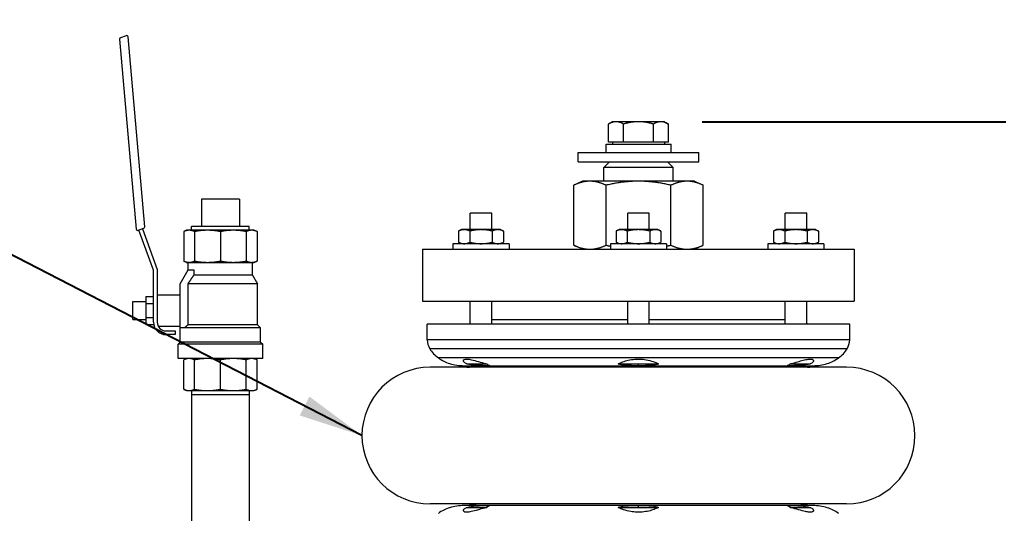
# Model space of a CAD drawing. Header units: inches. Extents: x 12 to 318, y 5 to 204.
# Drawn here: x 136.02 to 150.2, y 102.9 to 110.04 of the extents above; entities that cross this region are included whole.
import ezdxf

# ---------------------------------------------------------------- set-up
doc = ezdxf.new("R2010")
doc.units = ezdxf.units.IN
doc.header["$LTSCALE"] = 9.5
doc.header["$MEASUREMENT"] = 0
for name, color, linetype, lineweight in [('Dimension', 7, 'Continuous', 25), ('Symbol', 7, 'Continuous', 25), ('Symbol (ANSI)', 7, 'Continuous', 25), ('Visible', 7, 'Continuous', 18)]:
    doc.layers.add(name, color=color, linetype=linetype, lineweight=lineweight)
doc.styles.add('MEMCOR Medium', font='arial.ttf')
doc.styles.add('Standard D-E', font='arial.ttf')
doc.dimstyles.new('Default (ANSI)$7', dxfattribs={"dimscale": 9.5, "dimtxt": 0.15, "dimasz": 0.098425, "dimexe": 0.125, "dimexo": 0.0625, "dimgap": 0.031496, "dimtad": 0, "dimtih": 1, "dimtoh": 1, "dimdec": 4, "dimzin": 3, "dimdsep": 46, "dimlunit": 5, "dimtxsty": 'MEMCOR Medium', "dimcen": 0.09, "dimdle": 0.393701, "dimclrd": 256, "dimclre": 256, "dimclrt": 256, "dimadec": 0, "dimazin": 1, "dimtfac": 0.8, "dimtofl": 0, "dimtmove": 0, "dimatfit": 3, "dimfxl": 1, "dimfrac": 1, "dimtolj": 1, "dimtzin": 4, "dimlwd": -1, "dimlwe": -1, "dimarcsym": 0})
doc.dimstyles.new('Default D-E$7', dxfattribs={"dimscale": 9.5, "dimtxt": 0.15, "dimasz": 0.098425, "dimexe": 0.125, "dimexo": 0.0625, "dimgap": 0.031496, "dimtad": 0, "dimtih": 1, "dimtoh": 1, "dimzin": 4, "dimdsep": 46, "dimtxsty": 'Standard D-E', "dimcen": 0.09, "dimdle": 0.393701, "dimclrd": 256, "dimclre": 256, "dimclrt": 256, "dimadec": 0, "dimazin": 1, "dimtfac": 1, "dimtofl": 0, "dimtmove": 0, "dimatfit": 3, "dimfxl": 1, "dimtolj": 1, "dimtzin": 4, "dimlwd": -1, "dimlwe": -1, "dimarcsym": 0})
doc.dimstyles.new('in [mm] D-E NeptuneBenson', dxfattribs={"dimscale": 9.5, "dimtxt": 0.15, "dimasz": 0.098425, "dimexe": 0.125, "dimexo": 0.063, "dimgap": 0.031496, "dimtad": 0, "dimtih": 1, "dimtoh": 1, "dimdec": 4, "dimzin": 3, "dimdsep": 46, "dimlunit": 5, "dimtxsty": 'Standard D-E', "dimcen": 0.09, "dimdle": 0.393701, "dimclrd": 256, "dimclre": 256, "dimclrt": 256, "dimadec": 1, "dimazin": 1, "dimtfac": 1, "dimtofl": 0, "dimtmove": 0, "dimatfit": 3, "dimfxl": 1, "dimfrac": 1, "dimtolj": 1, "dimtzin": 4, "dimlwd": -1, "dimlwe": -1, "dimarcsym": 0})

# ---------------------------------------------------------------- blocks, each defined once
blk = doc.blocks.new('*D27')
at = {"layer": 'Defpoints', "color": 0, "transparency": 16777216}
for p in [(145.311, 108.566), (184.519, 108.566), (159.811, 27.706)]:
    blk.add_point(p, dxfattribs=at)
at = {"layer": 'Dimension', "transparency": 16777216}
for p, q in [((145.909, 108.566), (185.706, 108.566)), ((184.519, 107.631), (184.519, 71.091)), ((184.519, 28.641), (184.519, 65.182)), ((160.41, 27.706), (185.706, 27.706))]:
    blk.add_line(p, q, dxfattribs=at)
for points in [[(184.363, 107.631), (184.675, 107.631), (184.519, 108.566)], [(184.363, 28.641), (184.675, 28.641), (184.519, 27.706)]]:
    blk.add_solid(points, dxfattribs=at)
at = {"layer": 'Dimension', "transparency": 16777216, "char_height": 1.425, "attachment_point": 5, "style": 'Standard D-E'}
for s, insert in [('\\A1; 80{\\H1x;\\S7#8;} in', (184.519, 69.879)), ('\\A1;[2053.8 mm]', (184.519, 66.924))]:
    blk.add_mtext(s, dxfattribs=dict(at, insert=insert))

msp = doc.modelspace()

# ---------------------------------------------------------------- linework, layer by layer
at = {"layer": 'Visible'}
for p, q in [((137.473096, 109.759463), (137.713385, 107.012947)), ((137.568638, 109.810706), (137.486755, 109.780903)), ((137.836869, 107.04639), (137.59658, 109.792905)), ((144.610909, 108.566317), (144.552897, 108.532824)), ((144.552897, 108.268317), (144.552897, 108.532824)), ((144.66115, 108.566317), (144.610909, 108.566317)), ((144.985909, 108.566317), (144.66115, 108.566317)), ((144.769403, 108.268317), (144.769403, 108.532824)), ((145.310669, 108.566317), (144.985909, 108.566317)), ((145.202416, 108.268317), (145.202416, 108.532824)), ((145.360909, 108.566317), (145.310669, 108.566317)), ((145.360909, 108.566317), (145.418922, 108.532824)), ((145.418922, 108.268317), (145.418922, 108.532824)), ((144.51946, 108.118313), (144.51946, 108.243313)), ((144.51946, 108.243313), (145.45726, 108.243313)), ((144.66115, 108.268317), (144.552897, 108.268317)), ((144.610909, 108.268317), (144.610909, 108.243313)), ((144.769403, 108.268317), (144.66115, 108.268317)), ((144.985909, 108.268317), (144.769403, 108.268317)), ((145.202416, 108.268317), (144.985909, 108.268317)), ((145.310669, 108.268317), (145.202416, 108.268317)), ((145.418922, 108.268317), (145.310669, 108.268317)), ((145.360909, 108.268317), (145.360909, 108.243313)), ((145.45726, 108.118313), (145.45726, 108.243313)), ((144.110909, 108.118313), (145.860909, 108.118313)), ((144.110909, 107.984313), (144.110909, 108.118313)), ((145.860909, 107.984313), (145.860909, 108.118313)), ((144.110909, 107.984313), (145.860909, 107.984313)), ((144.565909, 107.984313), (144.485909, 107.904313)), ((145.485909, 107.904313), (144.485909, 107.904313)), ((144.485909, 107.705313), (144.485909, 107.904313)), ((145.405909, 107.984313), (145.485909, 107.904313)), ((145.485909, 107.705313), (145.485909, 107.904313)), ((144.173409, 107.705313), (144.047715, 107.646701)), ((144.047715, 106.779925), (144.047715, 107.646701)), ((144.282264, 107.705313), (144.173409, 107.705313)), ((144.985909, 107.705313), (144.282264, 107.705313)), ((144.516812, 106.779925), (144.516812, 107.646701)), ((145.689555, 107.705313), (144.985909, 107.705313)), ((145.455006, 106.779925), (145.455006, 107.646701)), ((145.798409, 107.705313), (145.689555, 107.705313)), ((145.798409, 107.705313), (145.924104, 107.646701)), ((145.924104, 106.779925), (145.924104, 107.646701)), ((139.207642, 107.443234), (138.656461, 107.443234)), ((138.656461, 107.443234), (138.656461, 107.049534)), ((139.207642, 107.443234), (139.207642, 107.049534)), ((142.862347, 107.241313), (142.549847, 107.241313)), ((142.549847, 107.004313), (142.549847, 107.241313)), ((142.862347, 107.004313), (142.862347, 107.241313)), ((145.142159, 107.241313), (144.829659, 107.241313)), ((144.829659, 107.004313), (144.829659, 107.241313)), ((145.142159, 107.004313), (145.142159, 107.241313)), ((147.421971, 107.241313), (147.109471, 107.241313)), ((147.109471, 107.004313), (147.109471, 107.241313)), ((147.421971, 107.004313), (147.421971, 107.241313)), ((137.741327, 106.995146), (137.82321, 107.024949)), ((137.802534, 107.017423), (138.01764, 106.426423)), ((139.350703, 107.049534), (138.5134, 107.049534)), ((138.51509, 106.995423), (138.5134, 107.049534)), ((139.349012, 106.995423), (139.350703, 107.049534)), ((137.963319, 106.416845), (137.751489, 106.998844)), ((138.442051, 106.995423), (138.401679, 106.976598)), ((138.401679, 106.976598), (138.401679, 106.550249)), ((138.47935, 106.995423), (138.442051, 106.995423)), ((138.744536, 106.995423), (138.47935, 106.995423)), ((138.557021, 106.976598), (138.557021, 106.550249)), ((139.119566, 106.995423), (138.744536, 106.995423)), ((138.932051, 106.976598), (138.932051, 106.550249)), ((139.384752, 106.995423), (139.119566, 106.995423)), ((139.307081, 106.976598), (139.307081, 106.550249)), ((139.422051, 106.995423), (139.384752, 106.995423)), ((139.422051, 106.995423), (139.462423, 106.976598)), ((139.462423, 106.976598), (139.462423, 106.550249)), ((142.424597, 107.004313), (142.381049, 106.984006)), ((142.381049, 106.984006), (142.381049, 106.82162)), ((142.462311, 107.004313), (142.424597, 107.004313)), ((142.706097, 107.004313), (142.462311, 107.004313)), ((142.543573, 106.984006), (142.543573, 106.82162)), ((142.949884, 107.004313), (142.706097, 107.004313)), ((142.868622, 106.984006), (142.868622, 106.82162)), ((142.987597, 107.004313), (142.949884, 107.004313)), ((142.987597, 107.004313), (143.031146, 106.984006)), ((143.031146, 106.984006), (143.031146, 106.82162)), ((144.704409, 107.004313), (144.660861, 106.984006)), ((144.660861, 106.984006), (144.660861, 106.82162)), ((144.742123, 107.004313), (144.704409, 107.004313)), ((144.985909, 107.004313), (144.742123, 107.004313)), ((144.823385, 106.984006), (144.823385, 106.82162)), ((145.229696, 107.004313), (144.985909, 107.004313)), ((145.148433, 106.984006), (145.148433, 106.82162)), ((145.267409, 107.004313), (145.229696, 107.004313)), ((145.267409, 107.004313), (145.310958, 106.984006)), ((145.310958, 106.984006), (145.310958, 106.82162)), ((146.984221, 107.004313), (146.940673, 106.984006)), ((146.940673, 106.984006), (146.940673, 106.82162)), ((147.021935, 107.004313), (146.984221, 107.004313)), ((147.265721, 107.004313), (147.021935, 107.004313)), ((147.103197, 106.984006), (147.103197, 106.82162)), ((147.509507, 107.004313), (147.265721, 107.004313)), ((147.428245, 106.984006), (147.428245, 106.82162)), ((147.547221, 107.004313), (147.509507, 107.004313)), ((147.547221, 107.004313), (147.590769, 106.984006)), ((147.590769, 106.984006), (147.590769, 106.82162)), ((143.112097, 106.801313), (142.300097, 106.801313)), ((142.300097, 106.801313), (142.300097, 106.721313)), ((142.424597, 106.801313), (142.381049, 106.82162)), ((142.987597, 106.801313), (143.031146, 106.82162)), ((143.112097, 106.801313), (143.112097, 106.721313)), ((144.173409, 106.721313), (144.047715, 106.779925)), ((145.391909, 106.801313), (144.579909, 106.801313)), ((144.579909, 106.801313), (144.579909, 106.721313)), ((144.704409, 106.801313), (144.660861, 106.82162)), ((145.267409, 106.801313), (145.310958, 106.82162)), ((145.391909, 106.801313), (145.391909, 106.721313)), ((145.798409, 106.721313), (145.924104, 106.779925)), ((147.671721, 106.801313), (146.859721, 106.801313)), ((146.859721, 106.801313), (146.859721, 106.721313)), ((146.984221, 106.801313), (146.940673, 106.82162)), ((147.547221, 106.801313), (147.590769, 106.82162)), ((147.671721, 106.801313), (147.671721, 106.721313)), ((141.860909, 106.721313), (148.110909, 106.721313)), ((141.860909, 106.721313), (141.860909, 105.971313)), ((148.110909, 106.721313), (148.110909, 105.971313)), ((138.442051, 106.531423), (138.401679, 106.550249)), ((138.442051, 106.531423), (138.47935, 106.531423)), ((138.466551, 106.421411), (138.466551, 106.531423)), ((138.47935, 106.531423), (138.744536, 106.531423)), ((138.744536, 106.531423), (139.119566, 106.531423)), ((139.119566, 106.531423), (139.384752, 106.531423)), ((139.384752, 106.531423), (139.422051, 106.531423)), ((139.397551, 106.345823), (139.397551, 106.531423)), ((139.422051, 106.531423), (139.462423, 106.550249)), ((137.963319, 105.664923), (137.963319, 106.416845)), ((138.01764, 106.426423), (138.01764, 105.835423)), ((138.350176, 106.219844), (138.466551, 106.421411)), ((138.466551, 106.421411), (138.546017, 106.421411)), ((138.546017, 106.421411), (138.546017, 106.345823)), ((139.397551, 106.345823), (138.546017, 106.345823)), ((139.397551, 106.345823), (139.470285, 106.219844)), ((138.350176, 105.582493), (138.350176, 106.219844)), ((138.460852, 106.219844), (138.460852, 105.626134)), ((139.470285, 106.219844), (138.460852, 106.219844)), ((139.470285, 105.626134), (139.470285, 106.219844)), ((137.854676, 106.036341), (137.963319, 106.036341)), ((137.854676, 106.036341), (137.854676, 105.935882)), ((138.01764, 106.061623), (138.350176, 106.061623)), ((137.664551, 105.704923), (137.664551, 105.965923)), ((137.664551, 105.965923), (137.854676, 105.965923)), ((137.854676, 105.935882), (137.963319, 105.935882)), ((137.854676, 105.935882), (137.854676, 105.734965)), ((141.860909, 105.971313), (148.110909, 105.971313)), ((142.549847, 105.638867), (142.549847, 105.971313)), ((142.862347, 105.638867), (142.862347, 105.971313)), ((144.829659, 105.638867), (144.829659, 105.971313)), ((145.142159, 105.638867), (145.142159, 105.971313)), ((147.109471, 105.638867), (147.109471, 105.971313)), ((147.421971, 105.638867), (147.421971, 105.971313)), ((138.01764, 105.835423), (138.01764, 105.664923)), ((137.664551, 105.704923), (137.854676, 105.704923)), ((137.854676, 105.734965), (137.963319, 105.734965)), ((137.854676, 105.734965), (137.854676, 105.634506)), ((137.854676, 105.634506), (137.965918, 105.634506)), ((138.030736, 105.609223), (138.350176, 105.609223)), ((139.470285, 105.626134), (138.460852, 105.626134)), ((139.470285, 105.626134), (139.513926, 105.582493)), ((148.044818, 105.638867), (141.927001, 105.638867)), ((141.927001, 105.408169), (141.927001, 105.638867)), ((144.829659, 105.700695), (142.862347, 105.700695)), ((147.109471, 105.700695), (145.142159, 105.700695)), ((148.044818, 105.408169), (148.044818, 105.638867)), ((138.14264, 105.539923), (138.275176, 105.539923)), ((138.275176, 105.485602), (138.14264, 105.485602)), ((138.275176, 105.539923), (138.275176, 105.485602)), ((138.41156, 105.582493), (138.350176, 105.582493)), ((138.350176, 105.376271), (138.350176, 105.582493)), ((139.513926, 105.582493), (138.41156, 105.582493)), ((139.513926, 105.376271), (139.513926, 105.582493)), ((138.350176, 105.376271), (138.319551, 105.345646)), ((139.544551, 105.345646), (138.319551, 105.345646)), ((138.319551, 105.139423), (138.319551, 105.345646)), ((139.513926, 105.376271), (138.350176, 105.376271)), ((139.513926, 105.376271), (139.544551, 105.345646)), ((139.544551, 105.139423), (139.544551, 105.345646)), ((148.044818, 105.408169), (141.927001, 105.408169)), ((148.008154, 105.281794), (141.963665, 105.281794)), ((139.544551, 105.139423), (138.319551, 105.139423)), ((138.442051, 105.139423), (138.401679, 105.120598)), ((138.401679, 104.694249), (138.401679, 105.120598)), ((138.557021, 104.694249), (138.557021, 105.120598)), ((138.932051, 104.694249), (138.932051, 105.120598)), ((139.307081, 104.694249), (139.307081, 105.120598)), ((139.422051, 105.139423), (139.462423, 105.120598)), ((139.462423, 104.694249), (139.462423, 105.120598)), ((147.88389, 105.149716), (142.087928, 105.149716)), ((142.459301, 105.036367), (147.512518, 105.036367)), ((142.498175, 105.063107), (142.790266, 105.063107)), ((144.693818, 105.063107), (144.985909, 105.063107)), ((144.985909, 105.036367), (144.985909, 105.063107)), ((144.985909, 105.063107), (145.278001, 105.063107)), ((147.181553, 105.063107), (147.473644, 105.063107)), ((148.000622, 105.013387), (141.971197, 105.013387)), ((138.442051, 104.675423), (138.401679, 104.694249)), ((138.442051, 104.675423), (138.47935, 104.675423)), ((138.47935, 104.675423), (138.744536, 104.675423)), ((138.51509, 104.675423), (138.5134, 104.621313)), ((138.5134, 104.621313), (139.350703, 104.621313)), ((138.5134, 104.621313), (138.5134, 101.720526)), ((138.744536, 104.675423), (139.119566, 104.675423)), ((139.119566, 104.675423), (139.384752, 104.675423)), ((139.349012, 104.675423), (139.350703, 104.621313)), ((139.350703, 104.621313), (139.350703, 101.720526)), ((139.384752, 104.675423), (139.422051, 104.675423)), ((139.422051, 104.675423), (139.462423, 104.694249)), ((148.000622, 103.035361), (141.971197, 103.035361)), ((147.512518, 103.012381), (142.459301, 103.012381)), ((142.498175, 102.98564), (142.790266, 102.98564)), ((144.693818, 102.98564), (144.985909, 102.98564)), ((144.985909, 102.98564), (144.985909, 103.012381)), ((144.985909, 102.98564), (145.278001, 102.98564)), ((147.181553, 102.98564), (147.473644, 102.98564))]:
    msp.add_line(p, q, dxfattribs=at)
for centre, radius, start, end in [((137.493897, 109.761282), 0.02088, 110, 185), ((137.57578, 109.791085), 0.02088, 5, 110), ((137.816069, 107.04457), 0.02088, 290, 5), ((137.734186, 107.014767), 0.02088, 185, 290), ((138.14264, 105.664923), 0.179321, 180, 270), ((138.14264, 105.664923), 0.125, 180, 270), ((142.66567, 105.580462), 0.1375, 147.3883319, 154.8645187), ((147.306149, 105.580462), 0.1375, 25.1354813, 32.6116681), ((142.215514, 105.423367), 0.288913, 183.0153263, 209.3417204), ((147.756305, 105.423367), 0.288913, 330.6582796, 356.9846737), ((142.341887, 105.513145), 0.443368, 211.4531967, 235.0546592), ((147.629931, 105.513145), 0.443368, 304.9453408, 328.5468033), ((142.410825, 105.587922), 0.544322, 233.6149039, 253.0268519), ((142.459301, 105.746744), 0.710378, 253.0268519, 270), ((142.502425, 105.5165), 0.503113, 270, 287.3838678), ((147.469394, 105.5165), 0.503113, 252.6161322, 270), ((147.512518, 105.746744), 0.710378, 270, 286.9731481), ((147.560993, 105.587922), 0.544322, 286.9731481, 306.3850961), ((141.971197, 104.024374), 0.989013, 90, 270), ((148.000622, 104.024374), 0.989013, 270, 90), ((142.410825, 102.460826), 0.544322, 106.9731481, 126.3850961), ((142.459301, 102.302003), 0.710378, 90, 106.9731481), ((142.502425, 102.532248), 0.503113, 72.6161322, 90), ((147.469394, 102.532248), 0.503113, 90, 107.3838678), ((147.512518, 102.302003), 0.710378, 73.0268519, 90), ((147.560993, 102.460826), 0.544322, 53.6149039, 73.0268519)]:
    msp.add_arc(centre, radius, start, end, dxfattribs=at)
for centre, major_axis, start_param, end_param in [((142.797802, 105.746744), (0, -0.710378), 0, 0.053265879), ((147.174016, 105.746744), (0, -0.710378), 6.229919428, 6.283185307), ((142.797802, 102.302003), (0, 0.710378), 6.229919428, 6.283185307), ((147.174016, 102.302003), (0, 0.710378), 0, 0.053265879)]:
    msp.add_ellipse(centre, major_axis=major_axis, ratio=0.866025404, start_param=start_param, end_param=end_param, dxfattribs=at)
for points, weights in [([(144.66115, 108.566317), (144.610909, 108.566317), (144.552897, 108.532824)], [1, 1.0379548493, 1]), ([(144.769403, 108.532824), (144.71139, 108.566317), (144.66115, 108.566317)], [1, 1.0379548493, 1]), ([(144.985909, 108.566317), (144.885428, 108.566317), (144.769403, 108.532824)], [1, 1.0379548493, 1]), ([(145.202416, 108.532824), (145.08639, 108.566317), (144.985909, 108.566317)], [1, 1.0379548493, 1]), ([(145.310669, 108.566317), (145.260428, 108.566317), (145.202416, 108.532824)], [1, 1.0379548493, 1]), ([(145.418922, 108.532824), (145.360909, 108.566317), (145.310669, 108.566317)], [1, 1.0379548493, 1]), ([(144.282264, 107.705313), (144.173409, 107.705313), (144.047715, 107.646701)], [1, 1.0379548493, 1]), ([(144.516812, 107.646701), (144.391118, 107.705313), (144.282264, 107.705313)], [1, 1.0379548493, 1]), ([(144.985909, 107.705313), (144.768201, 107.705313), (144.516812, 107.646701)], [1, 1.0379548493, 1]), ([(145.455006, 107.646701), (145.203618, 107.705313), (144.985909, 107.705313)], [1, 1.0379548493, 1]), ([(145.689555, 107.705313), (145.580701, 107.705313), (145.455006, 107.646701)], [1, 1.0379548493, 1]), ([(145.924104, 107.646701), (145.798409, 107.705313), (145.689555, 107.705313)], [1, 1.0379548493, 1]), ([(138.47935, 106.995423), (138.442051, 106.995423), (138.401679, 106.976598)], [1, 1.0562990584, 1.07162109099]), ([(138.557021, 106.976598), (138.516649, 106.995423), (138.47935, 106.995423)], [1.07162109099, 1.0562990584, 1]), ([(138.744536, 106.995423), (138.654488, 106.995423), (138.557021, 106.976598)], [1, 1.0562990584, 1.07162109099]), ([(138.932051, 106.976598), (138.834584, 106.995423), (138.744536, 106.995423)], [1.07162109099, 1.0562990584, 1]), ([(139.119566, 106.995423), (139.029518, 106.995423), (138.932051, 106.976598)], [1, 1.0562990584, 1.07162109099]), ([(139.307081, 106.976598), (139.209614, 106.995423), (139.119566, 106.995423)], [1.07162109099, 1.0562990584, 1]), ([(139.384752, 106.995423), (139.347453, 106.995423), (139.307081, 106.976598)], [1, 1.0562990584, 1.07162109099]), ([(139.462423, 106.976598), (139.422051, 106.995423), (139.384752, 106.995423)], [1.07162109099, 1.0562990584, 1]), ([(142.462311, 107.004313), (142.424597, 107.004313), (142.381049, 106.984006)], [1, 1.0379548493, 1]), ([(142.543573, 106.984006), (142.500025, 107.004313), (142.462311, 107.004313)], [1, 1.0379548493, 1]), ([(142.706097, 107.004313), (142.63067, 107.004313), (142.543573, 106.984006)], [1, 1.0379548493, 1]), ([(142.868622, 106.984006), (142.781525, 107.004313), (142.706097, 107.004313)], [1, 1.0379548493, 1]), ([(142.949884, 107.004313), (142.91217, 107.004313), (142.868622, 106.984006)], [1, 1.0379548493, 1]), ([(143.031146, 106.984006), (142.987597, 107.004313), (142.949884, 107.004313)], [1, 1.0379548493, 1]), ([(144.742123, 107.004313), (144.704409, 107.004313), (144.660861, 106.984006)], [1, 1.0379548493, 1]), ([(144.823385, 106.984006), (144.779837, 107.004313), (144.742123, 107.004313)], [1, 1.0379548493, 1]), ([(144.985909, 107.004313), (144.910482, 107.004313), (144.823385, 106.984006)], [1, 1.0379548493, 1]), ([(145.148433, 106.984006), (145.061337, 107.004313), (144.985909, 107.004313)], [1, 1.0379548493, 1]), ([(145.229696, 107.004313), (145.191982, 107.004313), (145.148433, 106.984006)], [1, 1.0379548493, 1]), ([(145.310958, 106.984006), (145.267409, 107.004313), (145.229696, 107.004313)], [1, 1.0379548493, 1]), ([(147.021935, 107.004313), (146.984221, 107.004313), (146.940673, 106.984006)], [1, 1.0379548493, 1]), ([(147.103197, 106.984006), (147.059649, 107.004313), (147.021935, 107.004313)], [1, 1.0379548493, 1]), ([(147.265721, 107.004313), (147.190294, 107.004313), (147.103197, 106.984006)], [1, 1.0379548493, 1]), ([(147.428245, 106.984006), (147.341149, 107.004313), (147.265721, 107.004313)], [1, 1.0379548493, 1]), ([(147.509507, 107.004313), (147.471794, 107.004313), (147.428245, 106.984006)], [1, 1.0379548493, 1]), ([(147.590769, 106.984006), (147.547221, 107.004313), (147.509507, 107.004313)], [1, 1.0379548493, 1]), ([(142.381049, 106.82162), (142.424597, 106.801313), (142.462311, 106.801313)], [1, 1.0379548493, 1]), ([(142.462311, 106.801313), (142.500025, 106.801313), (142.543573, 106.82162)], [1, 1.0379548493, 1]), ([(142.543573, 106.82162), (142.63067, 106.801313), (142.706097, 106.801313)], [1, 1.0379548493, 1]), ([(142.706097, 106.801313), (142.781525, 106.801313), (142.868622, 106.82162)], [1, 1.0379548493, 1]), ([(142.868622, 106.82162), (142.91217, 106.801313), (142.949884, 106.801313)], [1, 1.0379548493, 1]), ([(142.949884, 106.801313), (142.987597, 106.801313), (143.031146, 106.82162)], [1, 1.0379548493, 1]), ([(144.047715, 106.779925), (144.173409, 106.721313), (144.282264, 106.721313)], [1, 1.0379548493, 1]), ([(144.282264, 106.721313), (144.391118, 106.721313), (144.516812, 106.779925)], [1, 1.0379548493, 1]), ([(144.516812, 106.779925), (144.548872, 106.772451), (144.579909, 106.765981)], [1, 1.00468521943, 1.0082137339]), ([(144.660861, 106.82162), (144.704409, 106.801313), (144.742123, 106.801313)], [1, 1.0379548493, 1]), ([(144.742123, 106.801313), (144.779837, 106.801313), (144.823385, 106.82162)], [1, 1.0379548493, 1]), ([(144.823385, 106.82162), (144.910482, 106.801313), (144.985909, 106.801313)], [1, 1.0379548493, 1]), ([(144.985909, 106.801313), (145.061337, 106.801313), (145.148433, 106.82162)], [1, 1.0379548493, 1]), ([(145.148433, 106.82162), (145.191982, 106.801313), (145.229696, 106.801313)], [1, 1.0379548493, 1]), ([(145.229696, 106.801313), (145.267409, 106.801313), (145.310958, 106.82162)], [1, 1.0379548493, 1]), ([(145.391909, 106.765981), (145.422947, 106.772451), (145.455006, 106.779925)], [1.0082137339, 1.00468521943, 1]), ([(145.455006, 106.779925), (145.580701, 106.721313), (145.689555, 106.721313)], [1, 1.0379548493, 1]), ([(145.689555, 106.721313), (145.798409, 106.721313), (145.924104, 106.779925)], [1, 1.0379548493, 1]), ([(146.940673, 106.82162), (146.984221, 106.801313), (147.021935, 106.801313)], [1, 1.0379548493, 1]), ([(147.021935, 106.801313), (147.059649, 106.801313), (147.103197, 106.82162)], [1, 1.0379548493, 1]), ([(147.103197, 106.82162), (147.190294, 106.801313), (147.265721, 106.801313)], [1, 1.0379548493, 1]), ([(147.265721, 106.801313), (147.341149, 106.801313), (147.428245, 106.82162)], [1, 1.0379548493, 1]), ([(147.428245, 106.82162), (147.471794, 106.801313), (147.509507, 106.801313)], [1, 1.0379548493, 1]), ([(147.509507, 106.801313), (147.547221, 106.801313), (147.590769, 106.82162)], [1, 1.0379548493, 1]), ([(138.401679, 106.550249), (138.442051, 106.531423), (138.47935, 106.531423)], [1.07162109099, 1.0562990584, 1]), ([(138.47935, 106.531423), (138.516649, 106.531423), (138.557021, 106.550249)], [1, 1.0562990584, 1.07162109099]), ([(138.557021, 106.550249), (138.654488, 106.531423), (138.744536, 106.531423)], [1.07162109099, 1.0562990584, 1]), ([(138.744536, 106.531423), (138.834584, 106.531423), (138.932051, 106.550249)], [1, 1.0562990584, 1.07162109099]), ([(138.932051, 106.550249), (139.029518, 106.531423), (139.119566, 106.531423)], [1.07162109099, 1.0562990584, 1]), ([(139.119566, 106.531423), (139.209614, 106.531423), (139.307081, 106.550249)], [1, 1.0562990584, 1.07162109099]), ([(139.307081, 106.550249), (139.347453, 106.531423), (139.384752, 106.531423)], [1.07162109099, 1.0562990584, 1]), ([(139.384752, 106.531423), (139.422051, 106.531423), (139.462423, 106.550249)], [1, 1.0562990584, 1.07162109099]), ([(138.546017, 106.345823), (138.50652, 106.289092), (138.460852, 106.219844)], [1, 1.00361912604, 1]), ([(138.460852, 105.626134), (138.437166, 105.605398), (138.41156, 105.582493)], [1.00000480453, 1.0009720909, 1]), ([(138.47935, 105.139423), (138.442051, 105.139423), (138.401679, 105.120598)], [1, 1.04927042368, 1.05740736242]), ([(138.557021, 105.120598), (138.516649, 105.139423), (138.47935, 105.139423)], [1.05740736242, 1.04927042368, 1]), ([(138.744536, 105.139423), (138.654488, 105.139423), (138.557021, 105.120598)], [1, 1.04927042368, 1.05740736242]), ([(138.932051, 105.120598), (138.834584, 105.139423), (138.744536, 105.139423)], [1.05740736242, 1.04927042368, 1]), ([(139.119566, 105.139423), (139.029518, 105.139423), (138.932051, 105.120598)], [1, 1.04927042368, 1.05740736242]), ([(139.307081, 105.120598), (139.209614, 105.139423), (139.119566, 105.139423)], [1.05740736242, 1.04927042368, 1]), ([(139.384752, 105.139423), (139.347453, 105.139423), (139.307081, 105.120598)], [1, 1.04927042368, 1.05740736242]), ([(139.462423, 105.120598), (139.422051, 105.139423), (139.384752, 105.139423)], [1.05740736242, 1.04927042368, 1]), ([(138.401679, 104.694249), (138.442051, 104.675423), (138.47935, 104.675423)], [1.05740736242, 1.04927042368, 1]), ([(138.47935, 104.675423), (138.516649, 104.675423), (138.557021, 104.694249)], [1, 1.04927042368, 1.05740736242]), ([(138.557021, 104.694249), (138.654488, 104.675423), (138.744536, 104.675423)], [1.05740736242, 1.04927042368, 1]), ([(138.744536, 104.675423), (138.834584, 104.675423), (138.932051, 104.694249)], [1, 1.04927042368, 1.05740736242]), ([(138.932051, 104.694249), (139.029518, 104.675423), (139.119566, 104.675423)], [1.05740736242, 1.04927042368, 1]), ([(139.119566, 104.675423), (139.209614, 104.675423), (139.307081, 104.694249)], [1, 1.04927042368, 1.05740736242]), ([(139.307081, 104.694249), (139.347453, 104.675423), (139.384752, 104.675423)], [1.05740736242, 1.04927042368, 1]), ([(139.384752, 104.675423), (139.422051, 104.675423), (139.462423, 104.694249)], [1, 1.04927042368, 1.05740736242])]:
    msp.add_rational_spline(points, weights, degree=2, dxfattribs=at)
for points, knots in [([(142.488935, 105.06731), (142.476998, 105.073128), (142.467904, 105.079519), (142.45459, 105.092797), (142.450796, 105.099705), (142.448703, 105.115372), (142.454098, 105.123318), (142.475077, 105.131746), (142.488217, 105.133377), (142.522457, 105.131861), (142.543558, 105.128487), (142.597958, 105.116303), (142.632664, 105.106389), (142.702792, 105.086223), (142.73785, 105.076113), (142.773139, 105.06731)], [-1.751957248, -1.751957248, -1.751957248, -1.751957248, -1.569152472, -1.569152472, -1.371506474, -1.371506474, -1.074775693, -1.074775693, -0.838721318, -0.838721318, -0.590919966, -0.590919966, -0.277463852, -0.277463852, -0.000296534, -0.000296534, -0.000296534, -0.000296534]), ([(142.797802, 105.036367), (142.797281, 105.036367), (142.796754, 105.036367), (142.794436, 105.036367), (142.792583, 105.036367), (142.783399, 105.036367), (142.77523, 105.036367), (142.75447, 105.036438), (142.741467, 105.036531), (142.697284, 105.037369), (142.662816, 105.038827), (142.588226, 105.045887), (142.544544, 105.05219), (142.498175, 105.063107)], [-0.0079434248, -0.0079434248, -0.0079434248, -0.0079434248, 0, 0, 0.0265597837, 0.0265597837, 0.1269325247, 0.1269325247, 0.2580403137, 0.2580403137, 0.5438411075, 0.5438411075, 0.8658061775, 0.8658061775, 0.8658061775, 0.8658061775]), ([(142.790266, 105.063107), (142.805397, 105.05219), (142.817139, 105.045887), (142.830064, 105.038827), (142.832777, 105.037369), (142.826978, 105.036531), (142.823739, 105.036438), (142.814923, 105.036367), (142.810116, 105.036367), (142.802675, 105.036367), (142.801047, 105.036367), (142.798838, 105.036367), (142.798324, 105.036367), (142.797802, 105.036367)], [0, 0, 0, 0, 0.369847559, 0.369847559, 0.698152508, 0.698152508, 0.848758584, 0.848758584, 0.964058711, 0.964058711, 0.994568452, 0.994568452, 1.00369322, 1.00369322, 1.00369322, 1.00369322]), ([(144.985909, 105.036367), (144.984867, 105.036367), (144.983826, 105.036367), (144.979298, 105.036367), (144.975817, 105.036367), (144.959193, 105.036367), (144.946217, 105.036367), (144.916641, 105.036438), (144.900398, 105.036531), (144.850416, 105.037369), (144.818662, 105.038827), (144.756996, 105.045887), (144.725056, 105.05219), (144.693818, 105.063107)], [-0.0079434248, -0.0079434248, -0.0079434248, -0.0079434248, 0, 0, 0.0265597821, 0.0265597821, 0.1269325218, 0.1269325218, 0.2580403084, 0.2580403084, 0.5438410935, 0.5438410935, 0.8658061665, 0.8658061665, 0.8658061665, 0.8658061665]), ([(144.701705, 105.06731), (144.716916, 105.075081), (144.737012, 105.083873), (144.783303, 105.100687), (144.80954, 105.108752), (144.86706, 105.122248), (144.898423, 105.127551), (144.95722, 105.132708), (144.983939, 105.133378), (145.039985, 105.131168), (145.068812, 105.127937), (145.134628, 105.116389), (145.170106, 105.106673), (145.228619, 105.086556), (145.2526, 105.076258), (145.270114, 105.06731)], [-1.7515344, -1.7515344, -1.7515344, -1.7515344, -1.507264199, -1.507264199, -1.265612948, -1.265612948, -1.016038721, -1.016038721, -0.813659189, -0.813659189, -0.590671631, -0.590671631, -0.282031987, -0.282031987, -0.000296534, -0.000296534, -0.000296534, -0.000296534]), ([(145.278001, 105.063107), (145.246763, 105.05219), (145.214823, 105.045887), (145.153157, 105.038827), (145.121403, 105.037369), (145.071421, 105.036531), (145.055178, 105.036438), (145.025602, 105.036367), (145.012626, 105.036367), (144.996002, 105.036367), (144.992521, 105.036367), (144.987993, 105.036367), (144.986952, 105.036367), (144.985909, 105.036367)], [0, 0, 0, 0, 0.369847559, 0.369847559, 0.698152508, 0.698152508, 0.848758584, 0.848758584, 0.964058711, 0.964058711, 0.994568453, 0.994568453, 1.00369322, 1.00369322, 1.00369322, 1.00369322]), ([(147.174016, 105.036367), (147.173495, 105.036367), (147.172981, 105.036367), (147.170772, 105.036367), (147.169144, 105.036367), (147.161703, 105.036367), (147.156896, 105.036367), (147.14808, 105.036438), (147.14484, 105.036531), (147.139041, 105.037369), (147.141755, 105.038827), (147.154679, 105.045887), (147.166422, 105.05219), (147.181553, 105.063107)], [-0.0079434248, -0.0079434248, -0.0079434248, -0.0079434248, 0, 0, 0.0265597837, 0.0265597837, 0.1269325245, 0.1269325245, 0.2580403133, 0.2580403133, 0.5438411067, 0.5438411067, 0.8658061763, 0.8658061763, 0.8658061763, 0.8658061763]), ([(147.473644, 105.063107), (147.427275, 105.05219), (147.383593, 105.045887), (147.309002, 105.038827), (147.274535, 105.037369), (147.230352, 105.036531), (147.217348, 105.036438), (147.196589, 105.036367), (147.18842, 105.036367), (147.179236, 105.036367), (147.177383, 105.036367), (147.175065, 105.036367), (147.174538, 105.036367), (147.174016, 105.036367)], [0, 0, 0, 0, 0.369847565, 0.369847565, 0.698152511, 0.698152511, 0.848758587, 0.848758587, 0.964058713, 0.964058713, 0.994568454, 0.994568454, 1.003693221, 1.003693221, 1.003693221, 1.003693221]), ([(147.19868, 105.06731), (147.229834, 105.075081), (147.260809, 105.083873), (147.319359, 105.100687), (147.347117, 105.108752), (147.398941, 105.122248), (147.422811, 105.127551), (147.460117, 105.132708), (147.474464, 105.133378), (147.499143, 105.131168), (147.508699, 105.127937), (147.522977, 105.116389), (147.524344, 105.106673), (147.512891, 105.086556), (147.501241, 105.076258), (147.482884, 105.06731)], [-1.7515344, -1.7515344, -1.7515344, -1.7515344, -1.507264199, -1.507264199, -1.265612948, -1.265612948, -1.016038721, -1.016038721, -0.813659189, -0.813659189, -0.590671631, -0.590671631, -0.282031987, -0.282031987, -0.000296534, -0.000296534, -0.000296534, -0.000296534]), ([(142.773139, 102.981438), (142.749814, 102.975619), (142.72659, 102.969229), (142.679736, 102.95595), (142.65614, 102.949042), (142.600371, 102.933375), (142.569705, 102.925429), (142.522457, 102.917001), (142.50453, 102.91537), (142.474871, 102.916887), (142.463812, 102.920261), (142.44872, 102.932444), (142.447431, 102.942358), (142.459308, 102.962524), (142.470876, 102.972635), (142.488935, 102.981438)], [-1.751957248, -1.751957248, -1.751957248, -1.751957248, -1.569152472, -1.569152472, -1.371506474, -1.371506474, -1.074775693, -1.074775693, -0.838721318, -0.838721318, -0.590919966, -0.590919966, -0.277463852, -0.277463852, -0.000296534, -0.000296534, -0.000296534, -0.000296534]), ([(142.498175, 102.98564), (142.544544, 102.996557), (142.588226, 103.00286), (142.662816, 103.009921), (142.697284, 103.011378), (142.741467, 103.012216), (142.75447, 103.012309), (142.77523, 103.01238), (142.783399, 103.01238), (142.792583, 103.012381), (142.794436, 103.012381), (142.796754, 103.012381), (142.797281, 103.012381), (142.797802, 103.012381)], [0, 0, 0, 0, 0.369847229, 0.369847229, 0.698152371, 0.698152371, 0.848758466, 0.848758466, 0.964058719, 0.964058719, 0.994569246, 0.994569246, 1.003693435, 1.003693435, 1.003693435, 1.003693435]), ([(142.797802, 103.012381), (142.798323, 103.012381), (142.798838, 103.012381), (142.801047, 103.012381), (142.802675, 103.012381), (142.810116, 103.01238), (142.814923, 103.01238), (142.823739, 103.012309), (142.826978, 103.012216), (142.832777, 103.011378), (142.830064, 103.009921), (142.817139, 103.00286), (142.805397, 102.996557), (142.790266, 102.98564)], [-0.007942405, -0.007942405, -0.007942405, -0.007942405, 0, 0, 0.0265587399, 0.0265587399, 0.1269250639, 0.1269250639, 0.2580243439, 0.2580243439, 0.5438067201, 0.5438067201, 0.865750566, 0.865750566, 0.865750566, 0.865750566]), ([(144.693818, 102.98564), (144.725056, 102.996557), (144.756996, 103.00286), (144.818662, 103.009921), (144.850416, 103.011378), (144.900398, 103.012216), (144.916641, 103.012309), (144.946217, 103.01238), (144.959193, 103.01238), (144.975817, 103.012381), (144.979298, 103.012381), (144.983826, 103.012381), (144.984867, 103.012381), (144.985909, 103.012381)], [0, 0, 0, 0, 0.369847225, 0.369847225, 0.698152369, 0.698152369, 0.848758464, 0.848758464, 0.964058717, 0.964058717, 0.994569245, 0.994569245, 1.003693434, 1.003693434, 1.003693434, 1.003693434]), ([(145.270114, 102.981438), (145.254902, 102.973666), (145.234806, 102.964875), (145.188515, 102.948061), (145.162278, 102.939995), (145.104759, 102.926499), (145.073396, 102.921197), (145.014599, 102.91604), (144.98788, 102.915369), (144.931834, 102.917579), (144.903007, 102.920811), (144.83719, 102.932358), (144.801713, 102.942074), (144.7432, 102.962191), (144.719219, 102.972489), (144.701705, 102.981438)], [-1.751534401, -1.751534401, -1.751534401, -1.751534401, -1.507264199, -1.507264199, -1.265612948, -1.265612948, -1.016038721, -1.016038721, -0.813659189, -0.813659189, -0.590671631, -0.590671631, -0.282031987, -0.282031987, -0.000296534, -0.000296534, -0.000296534, -0.000296534]), ([(144.985909, 103.012381), (144.986952, 103.012381), (144.987993, 103.012381), (144.99252, 103.012381), (144.996002, 103.012381), (145.012626, 103.01238), (145.025602, 103.01238), (145.055178, 103.012309), (145.071421, 103.012216), (145.121403, 103.011378), (145.153157, 103.009921), (145.214823, 103.00286), (145.246763, 102.996557), (145.278001, 102.98564)], [-0.007942405, -0.007942405, -0.007942405, -0.007942405, 0, 0, 0.0265587398, 0.0265587398, 0.1269250631, 0.1269250631, 0.2580243421, 0.2580243421, 0.5438067163, 0.5438067163, 0.8657505599, 0.8657505599, 0.8657505599, 0.8657505599]), ([(147.181553, 102.98564), (147.166422, 102.996557), (147.154679, 103.00286), (147.141755, 103.009921), (147.139041, 103.011378), (147.14484, 103.012216), (147.14808, 103.012309), (147.156896, 103.01238), (147.161703, 103.01238), (147.169144, 103.012381), (147.170772, 103.012381), (147.172981, 103.012381), (147.173495, 103.012381), (147.174016, 103.012381)], [0, 0, 0, 0, 0.369847229, 0.369847229, 0.698152371, 0.698152371, 0.848758466, 0.848758466, 0.964058719, 0.964058719, 0.994569246, 0.994569246, 1.003693435, 1.003693435, 1.003693435, 1.003693435]), ([(147.174016, 103.012381), (147.174538, 103.012381), (147.175065, 103.012381), (147.177383, 103.012381), (147.179236, 103.012381), (147.18842, 103.01238), (147.196589, 103.01238), (147.217348, 103.012309), (147.230352, 103.012216), (147.274535, 103.011378), (147.309002, 103.009921), (147.383593, 103.00286), (147.427275, 102.996557), (147.473644, 102.98564)], [-0.007942405, -0.007942405, -0.007942405, -0.007942405, 0, 0, 0.0265587405, 0.0265587405, 0.126925064, 0.126925064, 0.2580243437, 0.2580243437, 0.5438067207, 0.5438067207, 0.8657505618, 0.8657505618, 0.8657505618, 0.8657505618]), ([(147.482884, 102.981438), (147.498827, 102.973666), (147.509706, 102.964875), (147.521965, 102.948061), (147.523486, 102.939995), (147.517791, 102.926499), (147.510298, 102.921197), (147.488807, 102.91604), (147.476435, 102.915369), (147.445067, 102.917579), (147.425796, 102.920811), (147.374258, 102.932358), (147.340147, 102.942074), (147.270182, 102.962191), (147.23455, 102.972489), (147.19868, 102.981438)], [-1.751534401, -1.751534401, -1.751534401, -1.751534401, -1.507264199, -1.507264199, -1.265612948, -1.265612948, -1.016038721, -1.016038721, -0.813659189, -0.813659189, -0.590671631, -0.590671631, -0.282031987, -0.282031987, -0.000296534, -0.000296534, -0.000296534, -0.000296534])]:
    msp.add_open_spline(points, degree=3, knots=knots, dxfattribs=at)
for points in [[(142.498175, 105.063107), (142.494937, 105.064482), (142.491857, 105.065885), (142.488935, 105.06731)], [(142.773139, 105.06731), (142.778849, 105.065885), (142.784561, 105.064482), (142.790266, 105.063107)], [(144.693818, 105.063107), (144.696285, 105.064482), (144.698917, 105.065885), (144.701705, 105.06731)], [(145.270114, 105.06731), (145.272902, 105.065885), (145.275534, 105.064482), (145.278001, 105.063107)], [(147.181553, 105.063107), (147.187258, 105.064482), (147.19297, 105.065885), (147.19868, 105.06731)], [(147.482884, 105.06731), (147.479962, 105.065885), (147.476882, 105.064482), (147.473644, 105.063107)], [(142.488935, 102.981438), (142.491857, 102.982862), (142.494937, 102.984265), (142.498175, 102.98564)], [(142.790266, 102.98564), (142.784561, 102.984265), (142.778849, 102.982862), (142.773139, 102.981438)], [(144.701705, 102.981438), (144.698917, 102.982862), (144.696285, 102.984265), (144.693818, 102.98564)], [(145.278001, 102.98564), (145.275534, 102.984265), (145.272902, 102.982862), (145.270114, 102.981438)], [(147.19868, 102.981438), (147.19297, 102.982862), (147.187258, 102.984265), (147.181553, 102.98564)], [(147.473644, 102.98564), (147.476882, 102.984265), (147.479962, 102.982862), (147.482884, 102.981438)]]:
    msp.add_open_spline(points, degree=3, dxfattribs=at)

# ---------------------------------------------------------------- dimensions: what is measured, and where the dimension line sits
at = {"layer": 'Dimension'}
dim = msp.add_linear_dim(base=(184.518818, 108.566317), p1=(159.811147, 27.706313), p2=(145.310669, 108.566317), angle=90, text=' <> in\\X[2053.8 mm]', dimstyle='in [mm] D-E NeptuneBenson', override={"dimgap": 0.031496, "dimdec": 4, "dimpost": '', "dimtol": 0, "dimlim": 0, "dimtp": 0, "dimtm": 0, "dimtdec": 2, "dimatfit": 1}, dxfattribs=at)
dim.commit()
dim.dimension.update_dxf_attribs({"geometry": '*D27', "text_midpoint": (184.518818, 68.136315), "dimtype": 160})

# ---------------------------------------------------------------- leaders
at = {"layer": 'Symbol', "annotation_type": 0, "has_hookline": 1, "hookline_direction": 1, "text_width": 16.875461}
msp.add_leader([(140.982184, 104.024374), (134.174663, 107.532164), (133.239623, 107.532164)], dimstyle='Default D-E$7', override={"dimtad": 0}, dxfattribs=at)
at = {"layer": 'Symbol (ANSI)', "annotation_type": 0, "has_hookline": 1, "hookline_direction": 1, "text_width": 44.430646}
msp.add_leader([(165.450755, 107.367655), (153.440444, 117.569938), (152.505404, 117.569938)], dimstyle='Default (ANSI)$7', override={"dimasz": 0.098425, "dimtad": 0, "dimldrblk": 'Dot'}, dxfattribs=at)

doc.saveas('drawing.dxf')
